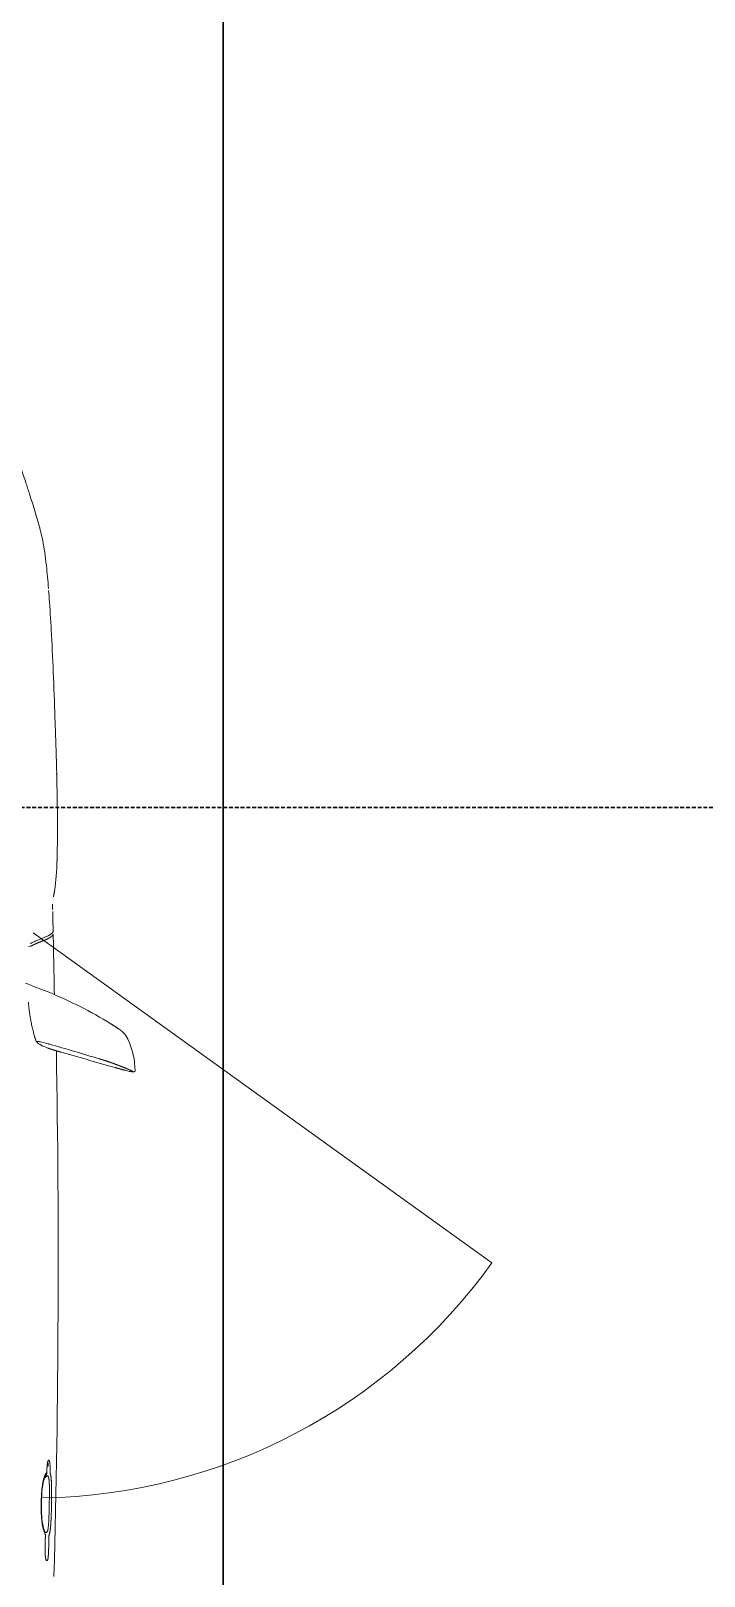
# Model space of a CAD drawing. Extents: x -1439 to 34962, y -872 to 8330.
# Drawn here: x 18337 to 18467.9, y 2038.9 to 2339.2 of the extents above; entities that cross this region are included whole.
import ezdxf

# ---------------------------------------------------------------- set-up
doc = ezdxf.new("R2010")
doc.units = 0
doc.linetypes.add('HIDDEN', pattern=[0.375, 0.25, -0.125])
doc.layers.get('0').update_dxf_attribs({"color": 9, "lineweight": 9})
doc.layers.add('04', color=9, linetype='Continuous', lineweight=9)
doc.layers.add('E-KABLO', color=7, linetype='Continuous', lineweight=30)

# ---------------------------------------------------------------- blocks, each defined once
blk = doc.blocks.new('p-araba-polo')
for p, q in [((1.2434, -0.7769), (1.8845, -1.6687)), ((1.2704, -0.7677), (1.2691, -0.7722)), ((1.3524, -0.7899), (1.3581, -0.8058))]:
    blk.add_line(p, q)
at = {"flags": 128}
for points in [[(1.2022, -0.8147), (1.2141, -0.8149), (1.2407, -0.8155)], [(1.5137, -0.9707), (1.5136, -0.9695), (1.5134, -0.9681)]]:
    blk.add_lwpolyline(points, dxfattribs=at)
blk.add_arc((1.2434, -0.7769), 1.0984, 305.7081, 359.024)
for points, degree, knots in [([(0.3308, -0.7495), (0.3436, -0.7542), (0.3636, -0.7609), (0.3938, -0.7706), (0.4254, -0.7806), (0.4544, -0.789), (0.4711, -0.793), (0.4757, -0.7941)], 3, [0, 0, 0, 0, 0.260213, 0.420209, 0.662967, 0.897224, 1, 1, 1, 1]), ([(1.2641, -0.7711), (1.2629, -0.7735), (1.2606, -0.7782), (1.2576, -0.7851), (1.2549, -0.7918), (1.2524, -0.798), (1.251, -0.8014), (1.2503, -0.8031)], 3, [0, 0, 0, 0, 0.200006, 0.400013, 0.600017, 0.800016, 1, 1, 1, 1]), ([(1.4428, -0.7788), (1.4397, -0.778), (1.4335, -0.7763), (1.4242, -0.7741), (1.4149, -0.7722), (1.4057, -0.7706), (1.3964, -0.7693), (1.3872, -0.7682), (1.3811, -0.7677), (1.3781, -0.7674)], 3, [0, 0, 0, 0, 0.142855, 0.285712, 0.42857, 0.571428, 0.714286, 0.857143, 1, 1, 1, 1]), ([(0.4758, -0.7941), (0.4779, -0.7946), (0.4931, -0.7978), (0.5106, -0.8003), (0.5297, -0.8023)], 3, [0, 0, 0, 0, 0.124213, 1, 1, 1, 1]), ([(0.578, -0.8067), (0.5852, -0.8073), (0.6136, -0.8094), (0.6943, -0.8142), (0.7938, -0.8181), (0.9022, -0.8216), (0.9869, -0.8238), (1.0486, -0.8241), (1.0808, -0.8236)], 3, [0, 0, 0, 0, 0.049552, 0.182368, 0.511137, 0.607099, 0.78604, 1, 1, 1, 1]), ([(0.5894, -0.8074), (0.5894, -0.8074), (0.5894, -0.8074), (0.5894, -0.8074), (0.5894, -0.8074), (0.5894, -0.8074), (0.5894, -0.8074), (0.5894, -0.8074), (0.5894, -0.8074), (0.5894, -0.8074), (0.5894, -0.8074), (0.5894, -0.8074), (0.5894, -0.8074), (0.5894, -0.8074), (0.5894, -0.8074)], 7, [0, 0, 0, 0, 0, 0, 0, 0, 1, 1, 1, 1, 1, 1, 1, 1, 1, 1, 1, 1, 1, 1, 1]), ([(1.2503, -0.8031), (1.2499, -0.8039), (1.2491, -0.8056), (1.2481, -0.8076), (1.2471, -0.8093), (1.2462, -0.8107), (1.2453, -0.8119), (1.2445, -0.8129), (1.2438, -0.8137), (1.2431, -0.8143), (1.2425, -0.8148), (1.2419, -0.8151), (1.2414, -0.8154), (1.241, -0.8155), (1.2407, -0.8155), (1.2406, -0.8155)], 3, [0, 0, 0, 0, 0.07794, 0.15591, 0.233922, 0.311977, 0.39007, 0.468193, 0.546341, 0.624507, 0.702688, 0.780882, 0.859085, 0.937296, 1, 1, 1, 1]), ([(1.4624, -0.7935), (1.4598, -0.7889), (1.4571, -0.7846), (1.4542, -0.7825), (1.4531, -0.782)], 3, [0, 0, 0, 0, 0.780073, 1, 1, 1, 1]), ([(2.2716, -0.8049), (2.2712, -0.805), (2.2703, -0.8053), (2.2693, -0.8057), (2.2687, -0.8062), (2.2682, -0.8066), (2.2682, -0.8069), (2.2682, -0.8071)], 3, [0, 0, 0, 0, 0.200032, 0.399941, 0.599916, 0.79985, 1, 1, 1, 1]), ([(2.2737, -0.8044), (2.2733, -0.8045), (2.2726, -0.8046), (2.2719, -0.8048), (2.2716, -0.8049)], 3, [0, 0, 0, 0, 0.50004, 1, 1, 1, 1]), ([(2.2722, -0.8088), (2.2727, -0.8089), (2.2738, -0.8091), (2.2758, -0.8092), (2.2772, -0.8093), (2.2779, -0.8094)], 3, [0, 0, 0, 0, 0.335117, 0.665479, 1, 1, 1, 1]), ([(2.2768, -0.8039), (2.2763, -0.804), (2.2752, -0.8041), (2.2742, -0.8043), (2.2737, -0.8044)], 3, [0, 0, 0, 0, 0.500746, 1, 1, 1, 1]), ([(2.2741, -0.8055), (2.2741, -0.8055), (2.2742, -0.8056), (2.2743, -0.8056), (2.2744, -0.8057), (2.2746, -0.8057), (2.2748, -0.8058), (2.275, -0.8058), (2.2752, -0.8058), (2.2754, -0.8059), (2.2757, -0.8059), (2.2759, -0.8059), (2.2762, -0.8059), (2.2765, -0.8059), (2.2768, -0.8059), (2.277, -0.8059), (2.2773, -0.8059), (2.2776, -0.8059), (2.2779, -0.8059), (2.2782, -0.8059), (2.2785, -0.8058), (2.2787, -0.8058), (2.279, -0.8058), (2.2792, -0.8057), (2.2794, -0.8057), (2.2796, -0.8056), (2.2797, -0.8056), (2.2798, -0.8055), (2.2799, -0.8054), (2.28, -0.8054), (2.28, -0.8053), (2.28, -0.8053), (2.28, -0.8052), (2.2799, -0.8051), (2.2798, -0.8051), (2.2797, -0.805), (2.2796, -0.805), (2.2794, -0.805), (2.2792, -0.8049), (2.2791, -0.8049), (2.2788, -0.8048), (2.2786, -0.8048), (2.2783, -0.8048), (2.2781, -0.8048), (2.2778, -0.8048), (2.2775, -0.8047), (2.2773, -0.8047), (2.277, -0.8047), (2.2767, -0.8048), (2.2764, -0.8048), (2.2761, -0.8048), (2.2758, -0.8048), (2.2755, -0.8048), (2.2753, -0.8049), (2.275, -0.8049), (2.2748, -0.805), (2.2746, -0.805), (2.2744, -0.8051), (2.2743, -0.8051), (2.2742, -0.8052), (2.2741, -0.8052), (2.274, -0.8053), (2.274, -0.8054), (2.274, -0.8054), (2.2741, -0.8055)], 2, [0, 0, 0, 0.03125, 0.03125, 0.0625, 0.0625, 0.09375, 0.09375, 0.125, 0.125, 0.15625, 0.15625, 0.1875, 0.1875, 0.21875, 0.21875, 0.25, 0.25, 0.28125, 0.28125, 0.3125, 0.3125, 0.34375, 0.34375, 0.375, 0.375, 0.40625, 0.40625, 0.4375, 0.4375, 0.46875, 0.46875, 0.5, 0.5, 0.53125, 0.53125, 0.5625, 0.5625, 0.59375, 0.59375, 0.625, 0.625, 0.65625, 0.65625, 0.6875, 0.6875, 0.71875, 0.71875, 0.75, 0.75, 0.78125, 0.78125, 0.8125, 0.8125, 0.84375, 0.84375, 0.875, 0.875, 0.90625, 0.90625, 0.9375, 0.9375, 0.96875, 0.96875, 1, 1, 1]), ([(2.2779, -0.8094), (2.2791, -0.8094), (2.2814, -0.8095), (2.2838, -0.8095), (2.285, -0.8094)], 3, [0, 0, 0, 0, 0.498978, 1, 1, 1, 1]), ([(2.297, -0.8017), (2.2969, -0.8018), (2.2963, -0.8023), (2.295, -0.803), (2.2938, -0.8032), (2.2932, -0.8032)], 3, [0, 0, 0, 0, 0.130291, 0.564489, 1, 1, 1, 1]), ([(2.297, -0.8017), (2.2972, -0.8016), (2.301, -0.7987), (2.3136, -0.7955), (2.3248, -0.7943)], 3, [0, 0, 0, 0, 0.178952, 1, 1, 1, 1]), ([(2.2983, -0.8049), (2.2987, -0.8043), (2.2995, -0.8032), (2.3004, -0.8021), (2.3008, -0.8016)], 3, [0, 0, 0, 0, 0.500003, 1, 1, 1, 1]), ([(2.2989, -0.8054), (2.2988, -0.8053), (2.2986, -0.8052), (2.2984, -0.805), (2.2983, -0.8049)], 3, [0, 0, 0, 0, 0.500356, 1, 1, 1, 1]), ([(2.2986, -0.8051), (2.2986, -0.8051), (2.2986, -0.8051), (2.2986, -0.8051), (2.2986, -0.8051), (2.2986, -0.8051), (2.2986, -0.8051), (2.2986, -0.8051), (2.2986, -0.8051), (2.2986, -0.8051), (2.2986, -0.8051)], 5, [0, 0, 0, 0, 0, 0, 1, 1, 1, 1, 1, 1.000001, 1.000001, 1.000001, 1.000001, 1.000001, 1.000001]), ([(2.2998, -0.8059), (2.2997, -0.8058), (2.2993, -0.8057), (2.2991, -0.8055), (2.2989, -0.8054)], 3, [0, 0, 0, 0, 0.50055, 1, 1, 1, 1]), ([(2.3008, -0.8016), (2.3013, -0.8011), (2.3022, -0.8), (2.3025, -0.7993), (2.3027, -0.799)], 3, [0, 0, 0, 0, 0.509408, 1, 1, 1, 1]), ([(2.3786, -0.7927), (2.3767, -0.7926), (2.373, -0.7924), (2.3675, -0.7922), (2.362, -0.7922), (2.3565, -0.7921), (2.3511, -0.7922), (2.3456, -0.7924), (2.3402, -0.7926), (2.3347, -0.7929), (2.3293, -0.7932), (2.3257, -0.7936), (2.3238, -0.7938)], 3, [0, 0, 0, 0, 0.102987, 0.20371, 0.303045, 0.401606, 0.499856, 0.598179, 0.696932, 0.796495, 0.89732, 1, 1, 1, 1]), ([(2.38, -0.8073), (2.3784, -0.8073), (2.3751, -0.8074), (2.37, -0.8076), (2.3649, -0.8077), (2.3598, -0.8078), (2.3547, -0.8079), (2.3495, -0.808), (2.3444, -0.8081), (2.3392, -0.8082), (2.3341, -0.8083), (2.3308, -0.8083), (2.3291, -0.8083)], 3, [0, 0, 0, 0, 0.1002, 0.200233, 0.300317, 0.400316, 0.500131, 0.599928, 0.699887, 0.799935, 0.899923, 1, 1, 1, 1]), ([(2.4127, -0.8005), (2.4122, -0.8001), (2.4111, -0.7995), (2.409, -0.7985), (2.4066, -0.7976), (2.4038, -0.7967), (2.4007, -0.7958), (2.3974, -0.7951), (2.3938, -0.7944), (2.3902, -0.7939), (2.3864, -0.7934), (2.3825, -0.793), (2.3799, -0.7928), (2.3786, -0.7927)], 3, [0, 0, 0, 0, 0.094086, 0.18838, 0.282166, 0.375067, 0.46693, 0.557743, 0.647572, 0.736525, 0.824751, 0.912466, 1, 1, 1, 1]), ([(2.4069, -0.804), (2.4065, -0.8042), (2.4056, -0.8046), (2.4038, -0.8051), (2.4017, -0.8055), (2.3992, -0.8059), (2.3965, -0.8062), (2.3935, -0.8065), (2.3903, -0.8067), (2.387, -0.8069), (2.3836, -0.8071), (2.3812, -0.8072), (2.38, -0.8073)], 3, [0, 0, 0, 0, 0.099981, 0.199964, 0.299947, 0.399942, 0.499946, 0.599951, 0.699957, 0.799971, 0.899986, 1, 1, 1, 1]), ([(2.4078, -0.8035), (2.4077, -0.8036), (2.4074, -0.8038), (2.4071, -0.8039), (2.4069, -0.804)], 3, [0, 0, 0, 0, 0.500231, 1, 1, 1, 1]), ([(2.4088, -0.802), (2.4088, -0.8022), (2.4086, -0.8028), (2.4081, -0.8033), (2.4078, -0.8035)], 3, [0, 0, 0, 0, 0.494147, 1, 1, 1, 1]), ([(2.4141, -0.8073), (2.4182, -0.8072), (2.4266, -0.8071), (2.4349, -0.8069), (2.4391, -0.8068)], 3, [0, 0, 0, 0, 0.500013, 1, 1, 1, 1]), ([(2.4391, -0.8068), (2.4409, -0.8067), (2.4445, -0.8066), (2.4481, -0.8064), (2.4499, -0.8063)], 3, [0, 0, 0, 0, 0.500042, 1, 1, 1, 1]), ([(2.4499, -0.8063), (2.4506, -0.8063), (2.4519, -0.8062), (2.4532, -0.8061), (2.4538, -0.8061)], 3, [0, 0, 0, 0, 0.500317, 1, 1, 1, 1]), ([(2.4538, -0.8061), (2.4544, -0.806), (2.4557, -0.8059), (2.4569, -0.8058), (2.4575, -0.8057)], 3, [0, 0, 0, 0, 0.500536, 1, 1, 1, 1]), ([(2.4595, -0.801), (2.4592, -0.8009), (2.4586, -0.8007), (2.4578, -0.8006), (2.4574, -0.8006)], 3, [0, 0, 0, 0, 0.499947, 1, 1, 1, 1]), ([(2.463, -0.8024), (2.4629, -0.8023), (2.4626, -0.802), (2.4618, -0.8016), (2.4608, -0.8013), (2.46, -0.8011), (2.4595, -0.801)], 3, [0, 0, 0, 0, 0.250841, 0.501885, 0.750982, 1, 1, 1, 1]), ([(1.1685, -0.817), (1.1673, -0.8173), (1.1645, -0.8178), (1.1614, -0.8183), (1.1596, -0.8186)], 3, [0, 0, 0, 0, 0.431347, 1, 1, 1, 1]), ([(1.1747, -0.8151), (1.1747, -0.8151), (1.1747, -0.8151), (1.1747, -0.8151), (1.1747, -0.8151), (1.1747, -0.8151), (1.1747, -0.8151), (1.1747, -0.8151), (1.1747, -0.8151), (1.1747, -0.8151), (1.1747, -0.8151)], 5, [0, 0, 0, 0, 0, 0, 1, 1, 1, 1, 1, 1.000001, 1.000001, 1.000001, 1.000001, 1.000001, 1.000001]), ([(1.1747, -0.8151), (1.1747, -0.8151), (1.1747, -0.8151), (1.1747, -0.8151), (1.1747, -0.8151), (1.1747, -0.8151), (1.1747, -0.8151)], 3, [0, 0, 0, 0, 1, 1, 1, 1.000001, 1.000001, 1.000001, 1.000001]), ([(1.1766, -0.815), (1.1766, -0.815), (1.1766, -0.815), (1.1766, -0.815), (1.1766, -0.815), (1.1766, -0.815), (1.1766, -0.815)], 3, [0, 0, 0, 0, 1, 1, 1, 1, 1, 1, 1]), ([(1.191, -0.8144), (1.1909, -0.8144), (1.1897, -0.8144), (1.1862, -0.8144), (1.1896, -0.8144), (1.1952, -0.8145), (1.1986, -0.8146)], 3, [0, 0, 0, 0, 0.113468, 0.583142, 0.713373, 1, 1, 1, 1]), ([(1.2457, -0.8156), (1.2458, -0.8156), (1.2463, -0.8156), (1.2468, -0.8154), (1.2471, -0.8153)], 3, [0, 0, 0, 0, 0.428562, 1, 1, 1, 1]), ([(1.3093, -0.8169), (1.3093, -0.8169), (1.3091, -0.8171), (1.3093, -0.8173), (1.3095, -0.8173), (1.3096, -0.8173)], 3, [0, 0, 0, 0, 0.249605, 0.624714, 1, 1, 1, 1]), ([(2.3275, -0.8125), (2.3294, -0.8126), (2.333, -0.8126), (2.3386, -0.8125), (2.3441, -0.8125), (2.3495, -0.8124), (2.355, -0.8123), (2.3604, -0.8122), (2.3659, -0.8121), (2.3713, -0.8119), (2.3768, -0.8117), (2.3804, -0.8115), (2.3822, -0.8115)], 3, [0, 0, 0, 0, 0.102849, 0.203676, 0.303192, 0.4019, 0.500189, 0.598402, 0.69691, 0.796181, 0.896881, 1, 1, 1, 1]), ([(1.4494, -0.9597), (1.4494, -0.9597), (1.4494, -0.9597), (1.4494, -0.9597), (1.4494, -0.9597), (1.4494, -0.9597), (1.4494, -0.9597)], 3, [0, 0, 0, 0, 1, 1, 1, 1.000001, 1.000001, 1.000001, 1.000001]), ([(1.4495, -0.9599), (1.4495, -0.9599), (1.4495, -0.9599), (1.4495, -0.9599), (1.4495, -0.9599), (1.4495, -0.9599), (1.4495, -0.9599)], 3, [0, 0, 0, 0, 1, 1, 1, 1.000001, 1.000001, 1.000001, 1.000001]), ([(1.4495, -0.9599), (1.4495, -0.9599), (1.4495, -0.9599), (1.4495, -0.9599), (1.4495, -0.9599), (1.4495, -0.9599), (1.4495, -0.9599)], 3, [0, 0, 0, 0, 1, 1, 1, 1.000001, 1.000001, 1.000001, 1.000001]), ([(1.4495, -0.9602), (1.4495, -0.9602), (1.4495, -0.9602), (1.4495, -0.9602), (1.4495, -0.9602), (1.4495, -0.9602), (1.4495, -0.9602)], 3, [0, 0, 0, 0, 1, 1, 1, 1, 1, 1, 1]), ([(1.4495, -0.9603), (1.4495, -0.9603), (1.4495, -0.9603), (1.4495, -0.9603), (1.4495, -0.9603), (1.4495, -0.9603), (1.4495, -0.9603)], 3, [0, 0, 0, 0, 1, 1, 1, 1, 1, 1, 1]), ([(1.4497, -0.9607), (1.4497, -0.9607), (1.4497, -0.9607), (1.4497, -0.9607), (1.4497, -0.9607), (1.4497, -0.9607), (1.4497, -0.9607)], 3, [0, 0, 0, 0, 1, 1, 1, 1.000001, 1.000001, 1.000001, 1.000001])]:
    blk.add_open_spline(points, degree=degree, knots=knots)
for points, degree in [([(1.2691, -0.7722), (1.2662, -0.7781), (1.2636, -0.7837), (1.2613, -0.7892), (1.2593, -0.7946), (1.2574, -0.7994), (1.2557, -0.8032)], 6), ([(1.3412, -0.7619), (1.3449, -0.7712), (1.3486, -0.7806), (1.3524, -0.7899)], 3), ([(1.3844, -0.7736), (1.3844, -0.7736), (1.3845, -0.7736), (1.3845, -0.7736), (1.3845, -0.7736)], 4), ([(1.3845, -0.7736), (1.3845, -0.7736), (1.3845, -0.7736), (1.3845, -0.7736)], 3), ([(1.4428, -0.7788), (1.444, -0.7792), (1.4452, -0.7795), (1.4465, -0.7799), (1.4477, -0.7803), (1.4489, -0.7807), (1.4502, -0.781), (1.4514, -0.7814), (1.4526, -0.7818)], 8), ([(0.5299, -0.8023), (0.5443, -0.8039), (0.5588, -0.8052), (0.5741, -0.8064)], 3), ([(1.2471, -0.8153), (1.248, -0.8148), (1.249, -0.814), (1.2503, -0.8126), (1.2518, -0.8109), (1.2536, -0.8078), (1.2557, -0.8032)], 6), ([(1.2557, -0.8032), (1.2557, -0.8032), (1.2557, -0.8032), (1.2557, -0.8032)], 3), ([(1.3581, -0.8058), (1.3759, -0.8479), (1.3959, -0.8891), (1.4202, -0.9276)], 3), ([(1.4526, -0.7818), (1.4527, -0.7819), (1.4528, -0.7819), (1.4528, -0.7819), (1.4529, -0.7819), (1.453, -0.782), (1.4531, -0.782), (1.4532, -0.782)], 7), ([(1.4545, -0.7837), (1.4542, -0.7826), (1.4535, -0.7821), (1.4526, -0.7818)], 3), ([(1.4526, -0.7818), (1.4535, -0.7821), (1.4542, -0.7826), (1.4545, -0.7837)], 3), ([(1.4544, -0.7868), (1.4547, -0.7861), (1.4548, -0.7852), (1.4546, -0.7845)], 3), ([(1.4546, -0.7845), (1.4548, -0.7852), (1.4547, -0.7861), (1.4544, -0.7868)], 3), ([(1.455, -0.7901), (1.4547, -0.789), (1.4546, -0.7881), (1.4545, -0.7875)], 3), ([(1.4549, -0.7896), (1.4549, -0.7898), (1.455, -0.79), (1.455, -0.7901)], 3), ([(1.4597, -0.8079), (1.4579, -0.8017), (1.456, -0.795), (1.455, -0.7901)], 3), ([(1.4591, -0.8058), (1.4592, -0.8061), (1.4592, -0.8064), (1.4593, -0.8067), (1.4594, -0.807), (1.4595, -0.8073), (1.4596, -0.8076), (1.4597, -0.8079)], 7), ([(1.4597, -0.8079), (1.4595, -0.8072), (1.4593, -0.8065), (1.4591, -0.8058)], 3), ([(1.4597, -0.8079), (1.4597, -0.8079), (1.4597, -0.8079), (1.4597, -0.8079)], 3), ([(1.4597, -0.8079), (1.4597, -0.8079), (1.4597, -0.8079), (1.4597, -0.8079)], 3), ([(1.4882, -0.9052), (1.4785, -0.8731), (1.4689, -0.8405), (1.4597, -0.8079)], 3), ([(1.462, -0.7931), (1.4623, -0.7933), (1.4625, -0.7937), (1.4626, -0.7941)], 3), ([(1.4626, -0.7941), (1.4625, -0.7937), (1.4623, -0.7933), (1.462, -0.7931)], 3), ([(1.4674, -0.8052), (1.4652, -0.7989), (1.4637, -0.796), (1.4624, -0.7935)], 3), ([(1.4673, -0.8051), (1.4674, -0.8052), (1.4675, -0.8053), (1.4675, -0.8054)], 3), ([(1.4675, -0.8054), (1.4675, -0.8053), (1.4674, -0.8052), (1.4673, -0.8051)], 3), ([(1.474, -0.8265), (1.4732, -0.8236), (1.4722, -0.8203), (1.4712, -0.817), (1.4702, -0.8138), (1.4693, -0.8107), (1.4683, -0.8078), (1.4675, -0.8054)], 7), ([(2.2682, -0.8071), (2.2683, -0.8075), (2.2688, -0.8079), (2.2696, -0.8082), (2.2707, -0.8085), (2.2722, -0.8088)], 5), ([(2.2737, -0.8044), (2.2732, -0.8045), (2.2728, -0.8046), (2.2724, -0.8047), (2.272, -0.8048), (2.2716, -0.8049)], 5), ([(2.2839, -0.8035), (2.2825, -0.8035), (2.2809, -0.8036), (2.2796, -0.8037), (2.2782, -0.8038), (2.2768, -0.8039)], 5), ([(2.2779, -0.8094), (2.2793, -0.8094), (2.2807, -0.8094), (2.2821, -0.8095), (2.2836, -0.8095), (2.285, -0.8094)], 5), ([(2.2917, -0.8033), (2.2906, -0.8033), (2.2894, -0.8033), (2.2883, -0.8034), (2.2872, -0.8034), (2.2861, -0.8034), (2.285, -0.8035), (2.2839, -0.8035)], 7), ([(2.2917, -0.8033), (2.2891, -0.8034), (2.2865, -0.8034), (2.2839, -0.8035)], 3), ([(2.285, -0.8094), (2.2867, -0.8094), (2.2881, -0.8094), (2.2897, -0.8094), (2.2913, -0.8094), (2.2929, -0.8094)], 5), ([(2.285, -0.8094), (2.2876, -0.8094), (2.2902, -0.8094), (2.2929, -0.8094)], 3), ([(2.2917, -0.8033), (2.2934, -0.8013), (2.2971, -0.7992), (2.3027, -0.7971), (2.3094, -0.7957), (2.3164, -0.7946), (2.3238, -0.7938)], 6), ([(2.2932, -0.8032), (2.2927, -0.8032), (2.2922, -0.8033), (2.2917, -0.8033)], 3), ([(2.2932, -0.8032), (2.2929, -0.8033), (2.2926, -0.8033), (2.2923, -0.8033), (2.292, -0.8033), (2.2917, -0.8033)], 5), ([(2.3275, -0.8125), (2.3198, -0.8125), (2.3127, -0.8123), (2.3055, -0.812), (2.2994, -0.8115), (2.2952, -0.8105), (2.2929, -0.8094)], 6), ([(2.2983, -0.8049), (2.2984, -0.805), (2.2985, -0.805), (2.2986, -0.8051), (2.2986, -0.8052), (2.2987, -0.8053), (2.2988, -0.8053), (2.2989, -0.8054)], 7), ([(2.2989, -0.8054), (2.2992, -0.8056), (2.2995, -0.8057), (2.2998, -0.8059)], 3), ([(2.2998, -0.8059), (2.302, -0.8069), (2.3057, -0.8077), (2.3109, -0.8081), (2.3168, -0.8082), (2.3226, -0.8083), (2.3291, -0.8083)], 6), ([(2.3027, -0.799), (2.3027, -0.7989), (2.3027, -0.7989), (2.3027, -0.7989)], 3), ([(2.3248, -0.7943), (2.3419, -0.7927), (2.3604, -0.7923), (2.3779, -0.7933)], 3), ([(2.3779, -0.7933), (2.3912, -0.7942), (2.4044, -0.7974), (2.408, -0.7997)], 3), ([(2.4141, -0.8073), (2.412, -0.8084), (2.4082, -0.8094), (2.4026, -0.8101), (2.3961, -0.8107), (2.3894, -0.8111), (2.3822, -0.8115)], 6), ([(2.4088, -0.802), (2.409, -0.8013), (2.4089, -0.8007), (2.4086, -0.8)], 3), ([(2.4377, -0.7999), (2.4327, -0.8), (2.4277, -0.8001), (2.4227, -0.8002), (2.4177, -0.8003), (2.4127, -0.8005)], 5), ([(2.4127, -0.8004), (2.4127, -0.8005), (2.4127, -0.8005), (2.4127, -0.8005), (2.4127, -0.8005)], 4), ([(2.4127, -0.8004), (2.4127, -0.8005), (2.4127, -0.8005), (2.4127, -0.8005), (2.4127, -0.8005)], 4), ([(2.4486, -0.7999), (2.4464, -0.7998), (2.4443, -0.7998), (2.4421, -0.7998), (2.4399, -0.7998), (2.4377, -0.7999)], 5), ([(2.4391, -0.8068), (2.4412, -0.8067), (2.4435, -0.8066), (2.4456, -0.8066), (2.4478, -0.8065), (2.4499, -0.8063)], 5), ([(2.4574, -0.8006), (2.4558, -0.8003), (2.4541, -0.8001), (2.4523, -0.8), (2.4504, -0.7999), (2.4486, -0.7999)], 5), ([(2.4499, -0.8063), (2.4507, -0.8063), (2.4515, -0.8063), (2.4523, -0.8062), (2.453, -0.8062), (2.4538, -0.8061)], 5), ([(2.4595, -0.801), (2.4592, -0.8009), (2.4588, -0.8008), (2.4583, -0.8007), (2.4579, -0.8006), (2.4574, -0.8006)], 5), ([(2.4575, -0.8057), (2.4594, -0.8055), (2.4611, -0.8051), (2.4623, -0.8048), (2.4631, -0.8044), (2.4633, -0.804)], 5), ([(2.463, -0.8024), (2.4627, -0.8021), (2.4622, -0.8018), (2.4615, -0.8015), (2.4606, -0.8012), (2.4595, -0.801)], 5), ([(2.4633, -0.804), (2.4634, -0.8036), (2.4635, -0.8034), (2.4634, -0.803), (2.4633, -0.8028), (2.463, -0.8024)], 5), ([(0.7638, -0.8164), (0.7637, -0.8164), (0.7637, -0.8163), (0.7636, -0.8162), (0.7635, -0.8161), (0.7634, -0.8159)], 5), ([(0.7638, -0.8164), (0.7637, -0.8164), (0.7637, -0.8163), (0.7636, -0.8162), (0.7635, -0.8161), (0.7634, -0.8159)], 5), ([(0.9357, -0.8222), (0.9352, -0.8222), (0.9348, -0.8222), (0.9343, -0.8222)], 3), ([(0.9453, -0.8224), (0.9455, -0.8224), (0.9457, -0.8224), (0.9459, -0.8223), (0.9461, -0.8222), (0.9463, -0.8221)], 5), ([(0.9453, -0.8224), (0.9455, -0.8224), (0.9457, -0.8224), (0.9459, -0.8223), (0.9461, -0.8222), (0.9463, -0.8221)], 5), ([(1.0811, -0.8236), (1.0881, -0.8235), (1.0946, -0.8233), (1.1009, -0.8231)], 3), ([(1.1004, -0.8231), (1.1009, -0.8231), (1.1013, -0.8231), (1.1018, -0.8231), (1.1022, -0.823), (1.1026, -0.8229)], 5), ([(1.1026, -0.8229), (1.1022, -0.823), (1.1018, -0.8231), (1.1013, -0.8231), (1.1009, -0.8231), (1.1004, -0.8231)], 5), ([(1.1014, -0.8231), (1.1013, -0.8231), (1.1011, -0.8231), (1.101, -0.8231), (1.1008, -0.8231), (1.1007, -0.8231), (1.1006, -0.8231), (1.1004, -0.8231)], 7), ([(1.1004, -0.8231), (1.1008, -0.8231), (1.1011, -0.8231), (1.1015, -0.8231)], 3), ([(1.1009, -0.8231), (1.1242, -0.8223), (1.1443, -0.821), (1.1589, -0.8187)], 3), ([(1.1596, -0.8186), (1.1593, -0.8187), (1.1591, -0.8187), (1.1588, -0.8188), (1.1585, -0.8188), (1.1583, -0.8188)], 5), ([(1.1596, -0.8186), (1.1593, -0.8187), (1.1591, -0.8187), (1.1588, -0.8188), (1.1585, -0.8188), (1.1583, -0.8188)], 5), ([(1.1589, -0.8187), (1.1624, -0.8182), (1.1655, -0.8176), (1.1686, -0.817)], 3), ([(1.1596, -0.8186), (1.1623, -0.8181), (1.165, -0.8176), (1.1677, -0.8171), (1.1705, -0.8166), (1.1732, -0.816)], 5), ([(1.1686, -0.817), (1.167, -0.8173), (1.1652, -0.8177), (1.1634, -0.818), (1.1615, -0.8183), (1.1596, -0.8186)], 5), ([(1.1778, -0.815), (1.1778, -0.815), (1.1778, -0.815), (1.1778, -0.815), (1.1778, -0.815), (1.1778, -0.815), (1.1778, -0.815)], 6), ([(1.1778, -0.815), (1.1778, -0.815), (1.1778, -0.815), (1.1778, -0.815), (1.1778, -0.815), (1.1778, -0.815)], 5), ([(1.2021, -0.8147), (1.2022, -0.8147), (1.2023, -0.8147), (1.2023, -0.8147)], 3), ([(1.2459, -0.8156), (1.2461, -0.8156), (1.2463, -0.8156), (1.2465, -0.8155), (1.2468, -0.8154), (1.2471, -0.8153)], 5), ([(1.2462, -0.8156), (1.2852, -0.8164), (1.3242, -0.8172), (1.3633, -0.8178)], 3), ([(1.3096, -0.8173), (1.3094, -0.8173), (1.3093, -0.8173), (1.3092, -0.8173), (1.3091, -0.8171), (1.3092, -0.817), (1.3093, -0.8168)], 6), ([(1.4726, -0.8217), (1.8132, -0.8277), (2.154, -0.8262), (2.4946, -0.8171)], 3), ([(1.5054, -0.937), (1.4952, -0.9003), (1.4846, -0.8634), (1.474, -0.8265)], 3), ([(1.474, -0.8265), (1.474, -0.8265), (1.474, -0.8265), (1.474, -0.8265)], 3), ([(1.4752, -0.8307), (1.475, -0.8301), (1.4749, -0.8295), (1.4747, -0.8289), (1.4745, -0.8283), (1.4743, -0.8277), (1.4742, -0.8271), (1.474, -0.8265)], 7), ([(1.474, -0.8265), (1.474, -0.8265), (1.474, -0.8265), (1.474, -0.8265)], 3), ([(1.4496, -0.9605), (1.4386, -0.9555), (1.4345, -0.9495), (1.4302, -0.9441), (1.4257, -0.9363), (1.4202, -0.9276)], 5), ([(1.4202, -0.9276), (1.4202, -0.9277), (1.4203, -0.9277), (1.4203, -0.9278)], 3), ([(1.4203, -0.9278), (1.4203, -0.9278), (1.4202, -0.9277), (1.4202, -0.9277), (1.4202, -0.9277), (1.4202, -0.9276)], 5), ([(1.4882, -0.9052), (1.4901, -0.9113), (1.4914, -0.9158), (1.4931, -0.9211), (1.495, -0.9267), (1.4964, -0.9304), (1.4978, -0.9343), (1.4991, -0.9376)], 7), ([(1.4882, -0.9052), (1.4882, -0.9052), (1.4882, -0.9052), (1.4882, -0.9052)], 3), ([(1.4882, -0.9052), (1.4882, -0.9052), (1.4882, -0.9052), (1.4882, -0.9052)], 3), ([(1.4295, -0.9406), (1.4295, -0.9407), (1.4296, -0.9408), (1.4297, -0.9409)], 3), ([(1.4296, -0.9409), (1.4296, -0.9408), (1.4295, -0.9407), (1.4295, -0.9406)], 3), ([(1.45, -0.961), (1.4499, -0.9609), (1.4497, -0.9608), (1.4496, -0.9605)], 3), ([(1.4496, -0.9605), (1.4497, -0.9607), (1.4498, -0.9608), (1.4498, -0.9609), (1.4499, -0.9609), (1.45, -0.961)], 5), ([(1.4499, -0.9609), (1.4693, -0.9696), (1.4905, -0.9751), (1.5118, -0.9747)], 3), ([(1.4991, -0.9376), (1.499, -0.9371), (1.4986, -0.9368), (1.4981, -0.9366)], 3), ([(1.4984, -0.9396), (1.4984, -0.9396), (1.4984, -0.9396), (1.4984, -0.9396), (1.4984, -0.9396), (1.4984, -0.9396)], 5), ([(1.4988, -0.937), (1.4989, -0.9372), (1.499, -0.9374), (1.4991, -0.9376)], 3), ([(1.5119, -0.9689), (1.5104, -0.9659), (1.5088, -0.9621), (1.5069, -0.9576), (1.505, -0.9529), (1.5031, -0.948), (1.5011, -0.9429), (1.4991, -0.9376)], 7), ([(1.5054, -0.9369), (1.5055, -0.937), (1.5053, -0.9371), (1.5048, -0.9369)], 3), ([(1.5108, -0.9561), (1.5101, -0.9537), (1.5094, -0.9511), (1.5087, -0.9484), (1.5079, -0.9456), (1.5071, -0.9428), (1.5063, -0.9399), (1.5054, -0.9369)], 7), ([(1.5134, -0.9681), (1.5131, -0.9657), (1.5123, -0.9616), (1.5108, -0.9563)], 3), ([(1.5119, -0.9689), (1.5119, -0.9689), (1.5119, -0.9689), (1.512, -0.9689), (1.512, -0.9689), (1.512, -0.9689)], 5), ([(1.512, -0.9689), (1.512, -0.9689), (1.512, -0.9689), (1.512, -0.9689), (1.5119, -0.9689), (1.5119, -0.9689), (1.5119, -0.9689), (1.5119, -0.9689)], 7), ([(1.5119, -0.9747), (1.5141, -0.9734), (1.5135, -0.972), (1.5137, -0.9707)], 3), ([(1.5126, -0.9702), (1.5125, -0.97), (1.5124, -0.9698), (1.5123, -0.9697), (1.5122, -0.9695), (1.5121, -0.9693), (1.5121, -0.9691), (1.512, -0.9689)], 7), ([(1.512, -0.9689), (1.5121, -0.9691), (1.5121, -0.9693), (1.5122, -0.9695), (1.5123, -0.9697), (1.5124, -0.9699), (1.5125, -0.97), (1.5126, -0.9702)], 7), ([(1.5126, -0.9702), (1.5129, -0.9708), (1.5132, -0.9712), (1.5134, -0.9714), (1.5136, -0.9714), (1.5137, -0.9712), (1.5137, -0.9707), (1.5136, -0.97)], 7)]:
    blk.add_open_spline(points, degree=degree)

msp = doc.modelspace()

# ---------------------------------------------------------------- linework, layer by layer
at = {"layer": 'E-KABLO', "color": 4, "ltscale": 40}
msp.add_line((18374.32, 1720.88), (18374.32, 2429.63), dxfattribs=at)
at = {"layer": 'E-KABLO', "color": 6, "linetype": 'HIDDEN', "ltscale": 3}
msp.add_line((18267.48, 2188.27), (18662.31, 2188.27), dxfattribs=at)

# ---------------------------------------------------------------- block references
at = {"layer": '04', "xscale": -100, "yscale": 100, "zscale": 100, "rotation": 90}
msp.add_blockref('p-araba-polo', (18259.73, 2288.27), dxfattribs=at)

doc.saveas('drawing.dxf')
